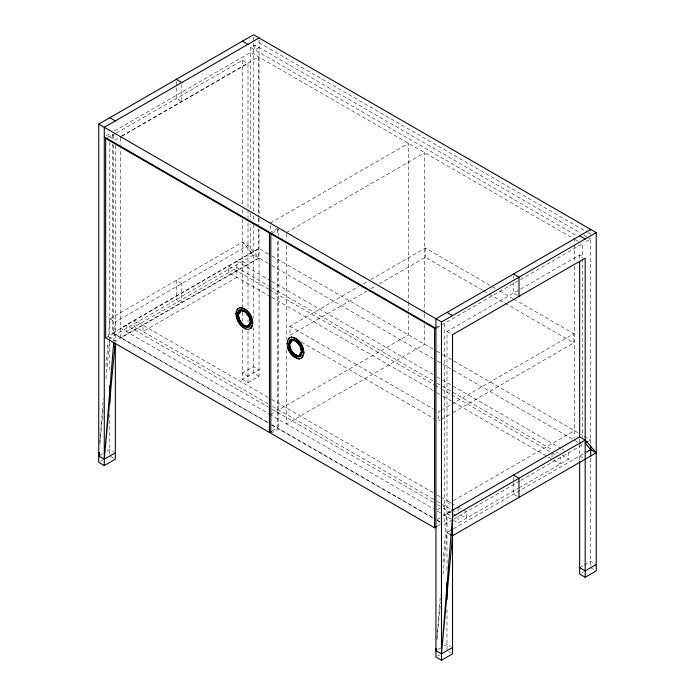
<?xml version="1.0" encoding="UTF-8"?>
<svg xmlns="http://www.w3.org/2000/svg" width="695" height="695" viewBox="0 0 695 695"><rect width="100%" height="100%" fill="white"/><g stroke="black" fill="none" stroke-linecap="round" stroke-linejoin="round"><path stroke-width="0.52" stroke-dasharray="3.48 2.61" d="M99.889 441.959L103.373 398.739M105.987 366.326L107.986 341.471M108.333 337.144L109.819 318.779L242.477 242.19L248.002 245.378L259.061 258.14L115.344 341.115L109.819 337.926L253.527 254.952L242.477 242.19M113.78 341.419L115.344 321.967L248.002 245.378M436.981 637.706L440.465 594.486M443.08 562.073L446.998 513.449L450.742 511.285M99.863 444.201L103.381 406.627M105.996 378.714L109.61 340.072M436.947 639.939L440.465 602.374M443.08 574.461L446.998 532.596L449.804 530.971M250.765 209.039L250.765 47.512L254.917 45.123L580.377 233.025M106.126 135.803L110.74 133.145M114.458 130.999L250.765 52.299L574.478 239.193L574.478 243.519M259.061 47.512L254.917 49.91L254.917 45.123M107.438 137.445L112.729 134.387M115.431 133.631L109.819 136.872L115.344 140.06L120.956 136.819M116.369 133.093L242.477 60.283L248.002 63.471L248.002 208.561M121.469 136.124L258.714 56.886L258.714 216.996M121.894 136.281L248.002 63.471M270.286 223.13L408.478 143.352L408.478 301.3M269.425 233.007L277.366 228.42M271.684 233.294L278.747 229.22L278.747 235.718M286.522 232.512L424.714 152.726L424.714 312.837M112.581 143.969L112.581 333.14L259.061 248.567M105.666 337.926L113.615 333.339L268.009 422.473M270.772 287.243L236.952 267.714L126.394 331.541L126.394 325.164L268.27 407.07M367.099 290.91L289.98 335.433L289.98 326.25L358.629 286.618M363.337 283.899L367.099 281.727M370.861 279.555L425.401 248.063L495.839 288.729M370.861 288.738L375.561 286.019M379.322 283.847L425.401 257.246L482.686 290.319M99.68 455.477L103.364 453.349M107.047 451.22L109.819 449.622L113.502 451.75M100.601 461.324L102.443 460.264M242.477 329.656L242.477 379.418L259.061 369.844L253.527 366.647L242.477 373.033L248.002 376.221M242.477 379.418L248.002 382.606L259.061 376.221L259.061 229.107M270.286 414.611L408.478 334.834L408.478 315.356M435.444 327.84L440.743 324.782M436.86 327.814L440.543 325.686M441.473 325.156L519.434 280.137M520.381 279.599L582.419 243.78L582.419 257.828M590.715 444.305L590.715 238.993L586.563 241.382L586.563 237.551M272.075 430.935L277.366 427.877L277.366 239.262M270.807 433.263L278.747 428.676L433.15 517.818M446.998 569.466L446.998 331.541L579.656 254.952L583.34 257.081M440.239 410.832L438.363 411.918L438.363 421.092L440.239 420.006M441.177 410.293L450.586 404.864M451.524 404.316L573.783 333.73L573.783 342.904L451.524 413.49M441.177 419.467L450.586 414.038M437.224 509.913L441.924 507.194M442.863 506.655L574.478 430.674M437.224 519.486L441.924 516.767M442.863 516.229L451.324 511.346M437.207 526.28L440.743 524.239M452.523 519.834L444.235 524.612L444.235 323.557M453.444 519.295L519.903 480.931M520.842 480.384L582.419 444.835L582.419 442.672M588.874 441.108L590.715 440.048L581.315 434.618M453.357 520.312L458.048 523.022L518.027 488.394M518.965 487.855L568.606 459.195L568.606 452.81M453.548 528.817L583.34 453.878M437.781 649.616L440.543 648.018M444.235 645.89L446.998 644.291L450.681 646.42M579.656 567.702L583.34 565.574M584.26 565.044L590.715 561.317L595.32 563.975M437.781 655.993L439.622 654.933M581.498 573.019L583.34 571.959M259.061 42.725L586.954 232.034M587.892 232.573L590.715 234.206L590.715 229.419M583.748 234.971L587.892 237.36M588.83 237.907L590.715 238.993M250.765 47.512L576.233 235.414M575.356 239.697L580.655 242.755M517.149 295.297L513.457 293.168L513.457 282.526M499.592 290.901L512.745 298.494M513.683 299.032L573.783 333.73M483.633 290.858L488.324 293.568M489.263 294.115L504.292 302.785M505.23 303.333L573.783 342.904M446.998 331.541L452.523 334.729M268.452 253.988L258.714 248.367L120.522 328.153L268.704 413.699M271.815 255.934L435.687 350.541M436.634 351.088L442.498 354.476M443.21 354.884L452.793 360.418M453.54 360.853L580.377 434.08M268.114 263.37L250.765 253.354L250.765 224.103M271.867 265.533L433.506 358.863M437.268 361.026L441.968 363.746M442.906 364.284L452.306 369.714M453.244 370.253L578.005 442.281M578.892 442.793L582.419 444.835M242.477 261.337L248.002 264.526M579.656 456.007L583.34 458.135M270.772 280.867L236.952 261.337L236.952 267.714M271.71 281.406L433.306 374.701M437.068 376.872L561.082 448.475M562.029 449.013L563.906 450.099M271.71 287.791L433.306 381.086M437.068 383.258L552.629 449.978M556.391 452.141L558.267 453.227M562.029 455.399L568.606 459.195M268.835 289.32L228.655 266.124L228.655 272.501L270.703 296.782M269.773 289.858L433.871 384.596M434.809 385.143L440.43 388.392M441.368 388.931L450.751 394.343M451.68 394.882L550.145 451.733M552.021 452.81L555.705 454.938M271.641 297.321L435.748 392.067M436.677 392.606L442.307 395.855M443.245 396.393L452.619 401.806M453.557 402.353L547.33 456.493M548.268 457.032L560.309 463.982L560.309 457.597M289.98 326.25L433.663 409.207M301.248 341.931L433.663 418.381M517.149 496.352L513.457 494.223L513.457 482.521M259.061 376.221L253.527 373.033L253.527 327.614M590.715 567.702L594.399 569.831M268.001 397.34L134.691 320.378L134.691 326.754L268.635 404.09M271.762 399.512L433.445 492.859M437.198 495.031L440.022 496.656M440.96 497.203L455.998 505.882M458.048 507.063L466.345 511.85L466.345 518.235L458.048 513.449M272.388 406.254L433.671 499.375M437.424 501.538L440.23 503.163M441.169 503.701L450.551 509.114M451.489 509.661L456.172 512.363M272.023 409.242L433.619 502.537M437.381 504.709L442.081 507.42M443.019 507.958L452.41 513.388M453.357 513.926L456.172 515.551M109.819 318.779L115.344 321.967M446.998 513.449L450.681 515.577M269.643 414.246L433.619 508.922M437.381 511.086L442.081 513.805M443.019 514.343L452.41 519.764M271.754 424.636L277.366 427.877M436.894 519.973L440.63 522.136M112.581 333.14L268.07 422.908M271.823 425.079L435.348 519.486M437.172 520.538L442.463 523.596M446.998 532.596L450.681 534.724M113.502 458.135L109.819 456.007L109.819 413.838M448.84 651.736L450.681 652.805M590.715 458.3L590.715 566.642M582.419 258.914L582.419 437.268M579.656 254.952L579.656 259.278M579.656 438.988L579.656 443.236M579.656 444.305L579.656 460.342M574.478 244.597L574.478 261.911M574.478 266.237L574.478 438.119M552.021 453.878L552.021 457.067M513.457 276.15L513.457 278.278M513.457 477.204L513.457 481.461M458.048 508.132L458.048 511.32M458.048 516.637L458.048 523.022M446.998 609.593L446.998 650.676M425.401 248.063L425.401 257.246M424.714 313.914L424.714 319.326M424.714 324.73L424.714 344.207L286.522 423.985L286.522 347.179M408.478 302.377L408.478 311.03M286.522 233.59L286.522 240.079M286.522 245.491L286.522 339.603M278.747 241.139L278.747 428.676M277.366 229.506L277.366 234.927M270.286 225.293L270.286 230.705M259.061 39.858L259.061 217.222M259.061 218.299L259.061 224.789M258.714 218.074L258.714 224.572M258.714 228.898L258.714 257.941L120.522 337.727L120.522 148.565M253.527 36.922L253.527 42.343M253.527 43.429L253.527 211.567M253.527 215.902L253.527 220.246M253.527 224.581L253.527 317.85M250.765 213.269L250.765 219.846M248.002 209.647L248.002 218.308M248.002 222.643L248.002 308.988M248.002 319.83L248.002 322.002M248.002 330.681L248.002 382.606M242.477 60.283L242.477 205.373M242.477 209.708L242.477 215.12M242.477 219.446L242.477 306.886M242.477 312.307L242.477 320.977M236.952 270.911L236.952 277.296L142.979 331.541L142.979 325.164M181.803 84.668L181.803 101.687L176.278 98.499L176.278 87.865M176.278 81.48L176.278 86.797M120.522 137.749L120.522 144.239M115.344 145.481L115.344 341.115M113.615 134.96L113.615 140.381M113.615 144.716L113.615 333.339M112.581 134.239L112.581 139.652M109.819 142.284L109.819 341.184M109.819 342.261L109.819 372.633M181.803 283.595L176.278 280.406L176.278 299.554L181.803 302.742L181.803 283.595"/><path stroke-width="1.04" d="M115.344 452.819L104.285 459.195L98.76 456.007L99.02 452.766M113.693 342.496L104.285 459.195L115.144 343.269M435.939 650.676L436.113 648.513L435.939 650.676L441.473 653.865L452.523 647.488M98.76 456.007L99.064 452.784M452.523 535.784L441.473 653.865L452.523 516.637L585.181 440.048L596.241 452.81L452.523 535.784L450.681 534.724M236.413 310.752L238.194 308.458L236.413 310.752L235.918 313.775L237.316 314.592C237.699 320.273 241.452 327.024 247.637 327.58L249.818 326.641M236.63 316.303L236.595 311.56M239.28 310.118L237.733 312.064L237.316 314.592L238.359 314.809C239.011 319.813 241.921 326.059 247.629 326.476L250.739 321.95L247.29 326.676C240.453 326.52 233.789 313.471 241.469 310.274L244.788 311.508M236.257 313.575L238.02 315.009L239.471 320.551L243.137 325.138L247.29 326.676L248.932 326.007L250.018 324.435L250.391 322.15M249.47 326.841C253.805 320.638 247.993 310.335 240.765 309.57L238.932 310.317M251.998 326.398C253.771 318.658 248.323 308.684 240.062 307.763L240.401 307.564C249.114 308.389 256.49 321.385 250.556 328.492L252.337 326.198M288.981 338.178L291.535 337.084C300.214 337.996 307.225 350.349 302.03 357.812L299.476 358.907C290.771 358.081 283.395 345.094 289.329 337.979L288.364 339.377M287.556 342.088L287.539 340.272M290.406 339.638C285.35 345.485 291.518 356.422 298.772 357.1L300.952 356.161M290.953 340.463L289.52 342.235L289.146 344.512L292.595 339.794L289.494 344.312L287.391 343.095M301.613 352.999L301.865 351.47L298.763 355.996C292.83 355.371 288.868 348.369 289.745 342.8M289.494 344.329L290.953 349.872L294.611 354.459L298.763 355.996L294.263 354.659L290.606 350.063L289.146 344.529C289.502 349.628 292.856 355.701 298.416 356.196L300.066 355.527C303.958 349.959 298.746 340.689 292.256 339.994L290.606 340.663M300.605 356.353C304.931 350.158 299.119 339.855 291.9 339.091L290.067 339.838M302.03 357.812L303.967 352.669M298.416 356.196L301.865 351.453L300.405 345.928L301.517 351.653L303.628 352.886M252.841 323.149L250.391 322.132C250.035 317.033 246.682 310.978 241.122 310.474L238.02 314.991L241.469 310.274L239.471 311.152M115.344 343.287L115.344 459.195L104.285 465.58L98.76 462.392L98.76 124.11L253.527 34.75L596.241 232.608L596.241 570.89L585.181 577.276L579.656 574.087L579.656 461.428M259.061 37.938L104.285 127.298L104.285 465.58M241.122 310.474L245.622 311.812M250.904 328.292L248.35 329.387C242.086 329.03 238.133 322.854 236.413 317.406L236.76 317.207M238.394 317.728L238.359 314.809M237.855 321.16L237.117 318.145M239.471 320.551L238.741 317.528M250.391 322.132L249.279 316.407L248.185 314.696M240.062 324.6L245.648 328.987M243.137 325.138L247.29 326.676M243.015 325.868L241.86 324.165M251.434 322.341L252.493 323.349M291.535 337.084L291.188 337.284C298.624 337.952 303.142 346.032 303.619 352.869M294.263 340.298L296.748 341.332L299.858 345.067L296.748 341.332L293.429 340.107M288.79 343.903L287.044 343.295M292.256 339.994L296.748 341.332M287.539 346.927L288.981 350.68M291.9 353.138L293.742 354.433M291.188 354.12L293.898 356.839M296.774 358.507L299.476 358.907M590.715 229.419L435.939 318.779L435.939 657.062L441.473 660.25L452.523 653.865L452.523 334.729L585.181 258.14L585.181 577.276M98.76 124.11L441.473 321.967L596.241 232.608M269.425 432.464L269.425 233.007L105.666 138.461L105.666 337.926L269.425 432.464L271.189 431.447M451.68 510.747L579.656 436.86L585.181 440.048M434.557 527.809L434.557 328.344L270.807 233.807L270.807 433.263L434.557 527.809L436.321 526.784M587.953 441.638L585.181 443.236L590.715 449.622L596.241 452.81M450.742 530.433L452.61 529.355M585.181 452.81L590.715 449.622M596.241 564.514L585.181 570.89L579.656 567.702M237.855 308.658L240.401 307.564M242.477 41.135L248.002 44.324M579.656 235.805L585.181 238.993M176.278 79.352L181.803 82.54M513.457 274.021L518.991 277.209L518.991 296.357M109.819 117.724L115.344 120.913M446.998 312.394L452.523 315.582M104.285 136.872L435.939 328.344M513.457 475.076L518.991 478.264L518.991 497.411M294.958 357.056L296.4 357.89M296.4 341.532L300.066 346.127M247.446 314.114L250 318.293M245.274 312.012L248.932 316.607M239.818 320.352L243.485 324.939M299.571 343.573L300.492 345.007M290.866 350.784L292.239 352.938M289.876 351.34L291.535 353.92M239.74 321.264L240.652 322.697M235.909 313.793L236.413 317.406M590.715 445.365L590.715 456.128M579.656 261.45L579.656 436.86M446.998 582.48L446.998 599.828M441.473 321.967L441.473 660.25M109.819 385.638L109.819 404.082"/></g></svg>
